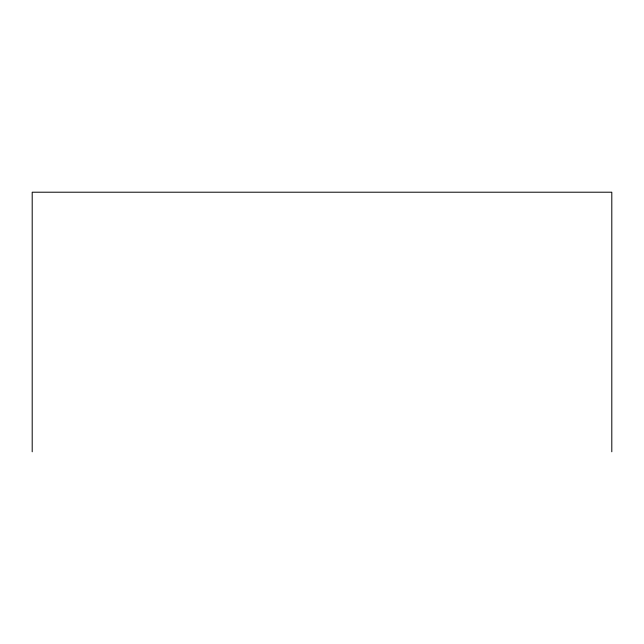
<?xml version="1.0" encoding="UTF-8"?>
<svg xmlns="http://www.w3.org/2000/svg" width="644" height="644" viewBox="0 0 644 644"><rect width="100%" height="100%" fill="white"/><g stroke="black" fill="none" stroke-linecap="round" stroke-linejoin="round"><path stroke-width="0.97" d="M611.8 451.79L611.8 192.21L32.2 192.21L32.2 451.79"/></g></svg>
